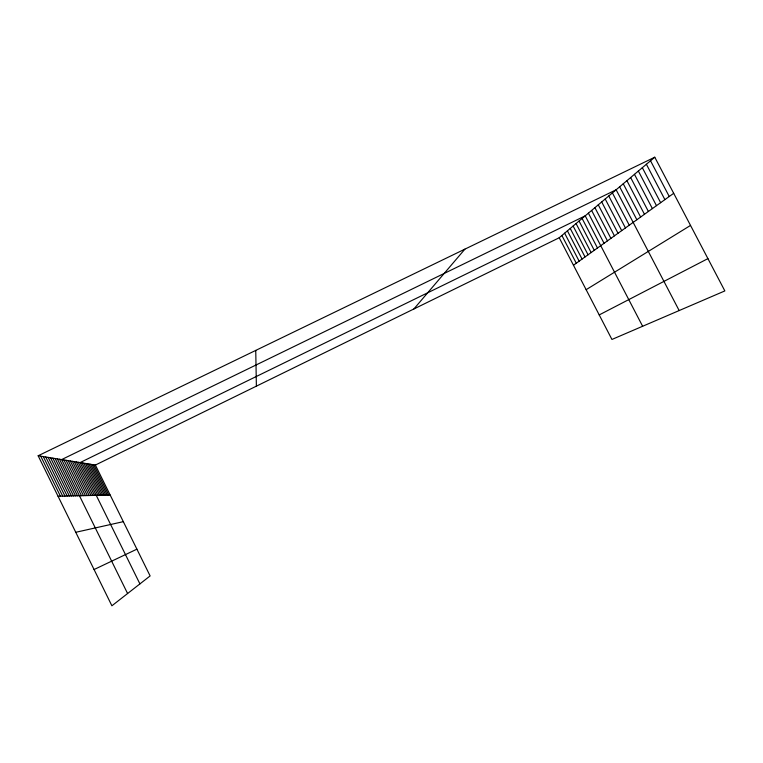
<?xml version="1.0" encoding="UTF-8"?>
<svg xmlns="http://www.w3.org/2000/svg" width="763" height="763" viewBox="0 0 763 763"><rect width="100%" height="100%" fill="white"/><g stroke="black" fill="none" stroke-linecap="round" stroke-linejoin="round"><path stroke-width="1.14" d="M413.88 308.977L464.925 249.129M559.222 237.751L654.768 157.207L724.85 290.922L611.936 339.459L559.222 237.751L95.375 465.058L38.15 455.769L111.894 605.793L150.12 575.931L95.375 465.058M573.471 265.238L673.691 193.316M586.137 289.682L690.525 225.428M599.213 314.919L707.921 258.619M38.15 455.769L654.768 157.207M94.068 569.532L136.901 549.169M75.766 532.288L123.32 521.663M58.055 496.255L110.168 495.025M650.534 160.783L669.246 196.501M646.395 164.274L664.897 199.62M642.332 167.698L660.644 202.681M638.354 171.046L656.476 205.667M634.463 174.326L652.384 208.604M630.648 177.541L648.388 211.475M626.919 180.688L644.468 214.289M623.257 183.778L640.624 217.045M619.661 186.801L636.857 219.744M679.165 310.56L616.142 189.777L61.641 459.584L127.593 593.528M612.422 192.905L629.256 225.199M608.779 195.986L625.441 227.946M605.202 198.99L621.692 230.636M601.711 201.937L618.02 233.268M598.278 204.827L614.425 235.843M594.921 207.66L610.905 238.38M591.621 210.445L607.443 240.86M588.397 213.163L604.058 243.292M642.627 326.259L585.221 215.834L80.086 462.578L139.915 583.895M582.112 218.456L597.477 248.013M579.069 221.032L594.272 250.312M576.075 223.549L591.134 252.563M573.137 226.029L588.054 254.775M570.247 228.461L585.03 256.94M567.414 230.846L582.064 259.077M564.639 233.192L579.146 261.165M561.902 235.49L576.284 263.225M93.811 464.81L108.737 495.053M92.209 464.543L107.287 495.092M90.578 464.286L105.799 495.12M88.918 464.009L104.293 495.158M87.22 463.742L102.747 495.197M85.494 463.456L101.174 495.235M83.73 463.17L99.562 495.273M81.927 462.874L97.922 495.311M78.207 462.273L94.545 495.387M76.29 461.958L92.79 495.435M74.335 461.644L91.016 495.473M72.332 461.319L89.185 495.521M70.291 460.986L87.325 495.559M68.203 460.642L85.427 495.607M66.057 460.299L83.472 495.654M63.873 459.946L81.488 495.702M59.514 459.24L77.511 495.797M57.349 458.887L75.547 495.836M55.136 458.525L73.525 495.893M52.866 458.153L71.464 495.94M50.558 457.781L69.357 495.988M48.183 457.399L67.192 496.036M45.761 456.999L64.989 496.093M43.291 456.598L62.728 496.141M40.744 456.188L60.42 496.198M255.748 350.408L256.378 386.164"/></g></svg>
